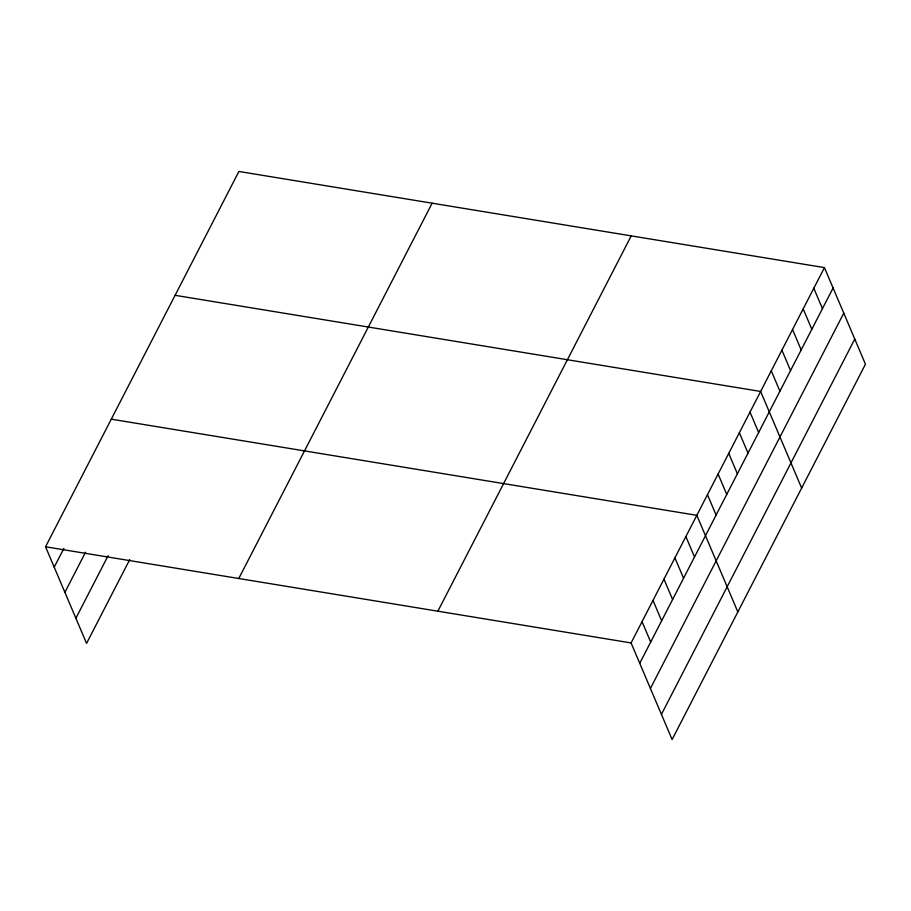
<?xml version="1.0" encoding="UTF-8"?>
<svg xmlns="http://www.w3.org/2000/svg" width="911" height="911" viewBox="0 0 911 911"><rect width="100%" height="100%" fill="white"/><g stroke="black" fill="none" stroke-linecap="round" stroke-linejoin="round"><path stroke-width="1.37" d="M129.749 559.57L86.556 643.394L45.55 546.782L238.898 171.462L824.444 267.606L865.45 364.218L672.102 739.538L631.084 642.927L824.444 267.606M54.204 567.166L63.872 548.399M64.886 592.321L85.509 552.282M75.886 618.239L108.113 555.687M238.773 578.508L432.133 203.187M437.861 611.201L631.209 235.881M639.738 663.31L833.087 287.99M650.42 688.465L843.768 313.145M661.42 714.383L854.769 339.063M175.094 295.312L760.628 391.457L801.646 488.08M111.29 419.174L696.824 515.319L737.842 611.93M45.55 546.782L631.084 642.927M813.808 288.252L822.451 308.635M803.172 308.886L811.826 329.27M792.536 329.531L801.19 349.915M781.9 350.177L790.554 370.561M771.264 370.823L779.918 391.206M749.992 412.102L758.647 432.486M739.368 432.748L748.011 453.131M728.732 453.393L737.386 473.777M718.096 474.027L726.75 494.411M707.46 494.673L716.114 515.057M685.869 536.579L694.524 556.974M674.914 557.851L683.569 578.234M663.96 579.123L672.603 599.506M652.993 600.395L661.648 620.778M642.039 621.655L650.693 642.039"/></g></svg>
